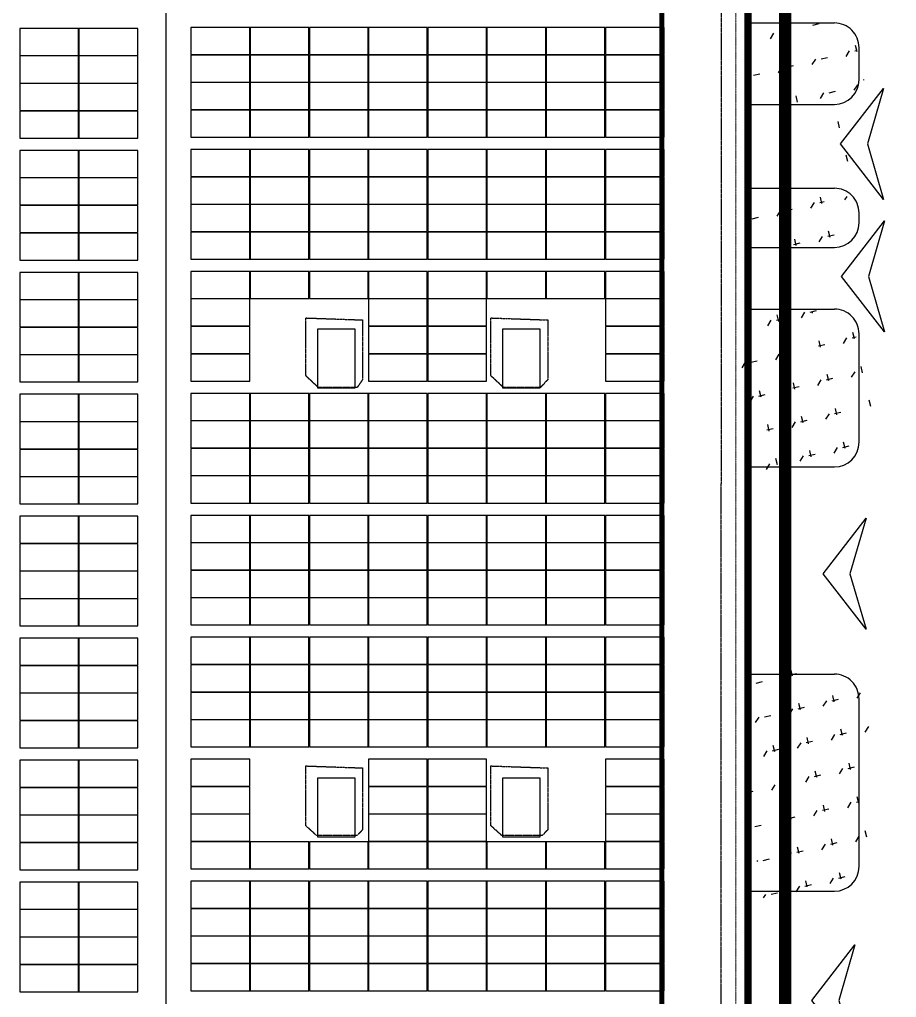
# Model space of a CAD drawing. Header units: metres. Extents: x -330863 to 383137, y -246038 to 314990.
# Drawn here: x 58953 to 94516, y 11946 to 51590 of the extents above; entities that cross this region are included whole.
import ezdxf

# ---------------------------------------------------------------- set-up
doc = ezdxf.new("R2010")
doc.units = ezdxf.units.M
for name, pattern in [('DASH', [0.35, 0.25, -0.1]), ('DASHED', [1.524, 1.27, -0.254]), ('DOTE', [2.4200000000000004, 2, -0.2, 0.02, -0.2]), ('HIDDEN', [0.375, 0.25, -0.125]), ('X2', [10, 8, -2])]:
    doc.linetypes.add(name, pattern=pattern)
for name, color, linetype in [('-GRASS', 114, 'Continuous'), ('-建筑轮廓线', 7, 'Continuous'), ('-总图道路', 7, 'Continuous'), ('MAP', 251, 'Continuous'), ('S_其它', 7, 'Continuous'), ('农转用2000坐标', 6, 'Continuous'), ('单元区域外轮廓', 7, 'ByLayer'), ('屋脊线', 7, 'ByLayer'), ('组件', 7, 'ByLayer'), ('阴影', 8, 'DASHED'), ('障碍物', 7, 'ByLayer')]:
    doc.layers.add(name, color=color, linetype=linetype)
for name, color, linetype, lineweight in [('DOTE', 7, 'DOTE', 0), ('SiteLine', 1, 'Continuous', 0), ('X消防车道', 6, 'HIDDEN', 18)]:
    doc.layers.add(name, color=color, linetype=linetype, lineweight=lineweight)
pattern_1 = [(58.51216201923266, (-1970228605.701966, -2547630934.377606), (-329.7050402672918, 1372.037246682207), [264.5806600000001, -1731.010149999999]), (13.51216201923265, (-1970228605.701966, -2547630934.377606), (-329.7052649889981, 1372.038181840949), [264.58066, -1146.516149999998]), (103.5121620192325, (-1970228605.701966, -2547630934.377606), (-1372.038181840949, -329.7052649889981), [264.5806599999999, -1146.516149999997])]
pattern_2 = [(328.5121620192327, (-1970228605.701966, -2547630934.377606), (1506.050284478311, 939.1527315207007), [0, -1587.499999999999])]

# ---------------------------------------------------------------- blocks, each defined once
blk = doc.blocks.new('*U5')
at = {"layer": '单元区域外轮廓', "color": 2}
for points in [[(-88499.99999806286, 145848.7498998642, 10100), (88500.00000193714, 145848.7498962879, 10100), (88499.99999828637, -93851.25008583067, 10100), (64899.99999828637, -93851.25008583067, 10100), (64900.60513652861, -129651.2534892559, 10100), (-82500.00165008008, -129651.2389415502, 10100), (-82500.00164881349, -112951.2501013279, 10100), (-88500.00000186266, -112951.2501013279, 10100), (-88499.99999806286, 145848.7498998642, 10100)], [(-88499.99999806286, 145848.7498998642, 10600), (88500.00000193714, 145848.7498962879, 10600), (88499.99999828637, -93851.25008583067, 10600), (64899.99999828637, -93851.25008583067, 10600), (64900.60513652861, -129651.2534892559, 10600), (-82500.00165008008, -129651.2389415502, 10600), (-82500.00164881349, -112951.2501013279, 10600), (-88500.00000186266, -112951.2501013279, 10600), (-88499.99999806286, 145848.7498998642, 10600)]]:
    blk.add_polyline3d(points, close=True, dxfattribs=at)
at = {"flags": 1}
for tag in ['ground_elevation', 'unit_id', 'unit_name', 'parapet_height', 'is_enable_parapet']:
    blk.add_attdef(tag, (0, 0), '', height=2.5, dxfattribs=at)
blk = doc.blocks.new('*U6')
at = {"layer": '屋脊线', "color": 30}
for p, q in [((64899.99999828637, -93851.25008583067, 8900), (64900.00000149011, 145848.7498962879, 8900)), ((88499.99999828637, -93851.25008583067, 10100), (88500.00000193714, 145848.7498962879, 10100))]:
    blk.add_line(p, q, dxfattribs=at)
at = {"flags": 1}
for tag in ['unit_id', 'unit_name']:
    blk.add_attdef(tag, (0, 0), '', height=2.5, dxfattribs=at)
blk = doc.blocks.new('*U292')
at = {"layer": '障碍物', "color": 1}
blk.add_polyline3d([(71049.99999806285, 39048.7500667572, 10), (72549.99973490834, 39048.7500667572, 10), (72549.99973490834, 36648.74995768069, 10), (71049.99999806285, 36648.74995768069, 10)], close=True, dxfattribs=at)
at = {"flags": 1}
for tag in ['shape', 'height']:
    blk.add_attdef(tag, (0, 0), '', height=2.5, dxfattribs=at)
blk = doc.blocks.new('*U293')
at = {"layer": '障碍物', "color": 1}
blk.add_polyline3d([(78550.01313790679, 39048.74679684639, 10), (80050.01287467776, 39048.74679684639, 10), (80050.01287467776, 36648.7466865778, 10), (78550.01313790679, 36648.7466865778, 10)], close=True, dxfattribs=at)
at = {"flags": 1}
for tag in ['shape', 'height']:
    blk.add_attdef(tag, (0, 0), '', height=2.5, dxfattribs=at)
blk = doc.blocks.new('*U296')
at = {"layer": '障碍物', "color": 1}
blk.add_polyline3d([(71050.00186748803, 20848.75006616116, 10), (72550.00160425901, 20848.75006616116, 10), (72550.00160425901, 18448.7499576807, 10), (71050.00186748803, 18448.7499576807, 10)], close=True, dxfattribs=at)
at = {"flags": 1}
for tag in ['shape', 'height']:
    blk.add_attdef(tag, (0, 0), '', height=2.5, dxfattribs=at)
blk = doc.blocks.new('*U297')
at = {"layer": '障碍物', "color": 1}
blk.add_polyline3d([(78550.01500703393, 20848.74679625035, 10), (80050.01474417746, 20848.74679625035, 10), (80050.01474417746, 18448.7466865778, 10), (78550.01500703393, 18448.7466865778, 10)], close=True, dxfattribs=at)
at = {"flags": 1}
for tag in ['shape', 'height']:
    blk.add_attdef(tag, (0, 0), '', height=2.5, dxfattribs=at)
blk = doc.blocks.new('*U21')
at = {"layer": '组件', "color": 0}
blk.add_polyline3d([(0, 0, 0), (6.7e-15, -109.6, 0), (238.092586022427, -109.6, 12.10291209392216), (238.092586022427, 1.46e-14, 12.10291209392216)], close=True, dxfattribs=at)
at = {"flags": 1}
for tag in ['voco', 'vmpo', 'mounting-hole-spacing1', 'mounting-hole-spacing2', 'module-material', 'theme', 'silicon-material', 'userid', 'company-name', 'note', 'name', 'panel-width', 'panel-height', 'panel-length', 'pmax', 'id', 'impo', 'isco']:
    blk.add_attdef(tag, (0, 0), '', height=2.5, dxfattribs=at)
blk = doc.blocks.new('*U19')
at = {"layer": '组件', "color": 0}
blk.add_polyline3d([(0, 0, 0), (6.7e-15, 109.6, 0), (-238.1009774266284, 109.6, 11.9366891759911), (-238.1009774266284, 1.46e-14, 11.9366891759911)], close=True, dxfattribs=at)
at = {"flags": 1}
for tag in ['voco', 'vmpo', 'mounting-hole-spacing1', 'mounting-hole-spacing2', 'module-material', 'theme', 'silicon-material', 'userid', 'company-name', 'note', 'name', 'panel-width', 'panel-height', 'panel-length', 'pmax', 'id', 'impo', 'isco']:
    blk.add_attdef(tag, (0, 0), '', height=2.5, dxfattribs=at)

msp = doc.modelspace()

# ---------------------------------------------------------------- hatches: boundary and pattern name
at = {"layer": '-GRASS'}
h = msp.add_hatch(dxfattribs=at)
h.set_pattern_fill('GRASS', color=256, scale=500, angle=-31.48783798076735)
h.set_pattern_definition(pattern_1)
h.paths.add_polyline_path([(93000.00148185295, 38671.25009762123, 0.4142183756255767), (91999.98504854972, 39671.25009762123), (88500.001482144, 39671.25009948388), (88500.00148196938, 33271.2500972487), (92000.00148196938, 33271.25009631738, 0.4142135624228976), (93000.0014820858, 34271.25009631738)], flags=17)
h.paths.add_polyline_path([(92000.00148196938, 42171.25009622424, 0.4142135624292706), (93000.0014820858, 43171.25009529292), (93000.00148214398, 43571.2500975281, 0.4142183756414096), (91999.98504854972, 44571.2500975281), (88500.0014823186, 44571.2500975281), (88500.00148208579, 42171.25009622424)])
h.paths.add_polyline_path([(88500.0014823186, 51271.25010749325), (88500.0014823186, 47971.25009603798), (92000.0179159129, 47971.25009603798, 0.4142087491068005), (93000.00148231864, 48971.25009603798), (93000.00148231864, 50271.26640936359, 0.4142136014646911), (91999.98504854972, 51271.25010842457)], flags=17)
h = msp.add_hatch(dxfattribs=at)
h.set_pattern_fill('GRASS', color=256, scale=500, angle=-31.48783798076735)
h.set_pattern_definition(pattern_1)
h.paths.add_polyline_path([(93000.00148115447, -10348.73121474712, 0.4142080884884793), (92000.00148132909, -9348.749903794376), (88500.00148127969, -9348.749903794376), (88500.00148115364, -17998.74990370124), (92000.044639814, -17998.74990276992, 0.4142009215534346), (93000.00148115447, -16998.74990369248)])
h.paths.add_polyline_path([(93000.0014814455, 6851.265355835727, 0.4142180312648759), (91999.97096392559, 7851.250095460564), (88500.00148153031, 7851.250095460564), (88500.00148140208, -948.7499038875103), (92000.00148121268, -948.7499038875103, 0.4142135623730952), (93000.00148121268, 51.2500961124897)])
h.paths.add_polyline_path([(93000.00148162013, 24051.27652717143, 0.4142213028890662), (91999.94862460512, 25051.25009611255), (88500.00148178088, 25051.2500984408), (88500.00148165273, 16251.25009629875), (92000.00148156192, 16251.25009629875, 0.4142135623781091), (93000.00148156192, 17251.25009631587)])
at = {"layer": 'X消防车道'}
h = msp.add_hatch(dxfattribs=at)
h.set_pattern_fill('DOTS', color=8, scale=1000, angle=-31.48783798076735)
h.set_pattern_definition(pattern_2)
h.paths.add_polyline_path([(-93210.31932864338, -143669.9816289544, 0.388696347810305), (-80260.50890044775, -155528.7499007024), (-29868.25021682074, -155528.749902565, 0.0729934230257984), (-27282.11924788542, -155149.1864708438), (-24812.54212517292, -154408.3133338205, -0.0729934230209538), (-22226.41115623759, -154028.7499007024), (83399.93261551949, -154028.749902565, -0.414215405250258), (92399.99996935017, -163028.7391755916), (92400.01187910326, -173021.7107695714), (96400.0120633305, -173176.2576506659), (96399.99996935017, -163028.7344095483, 0.4142203272388091), (83399.6842201473, -150028.7499058246), (-22813.48650954664, -150028.749903962, 0.0729934230411844), (-25399.61747935508, -150408.3133356832), (-27869.19458594406, -151149.1864689812, -0.0729934230362219), (-30455.32555586891, -151528.7499007024), (-80260.50890015671, -151528.7499007024, -0.3886976849728412), (-89225.76594498008, -143318.7917464599), (-114666.7633144511, 145381.2082974985, -0.4401982675162612), (-105701.5062695695, 155171.2501437217), (85999.68118983321, 155171.2501404621, -0.414210992521494), (94999.68118930935, 146171.3291063718, -0.1414481113697162), (96999.68118965859, 153099.4533711858, 0.2576703992202549), (85999.5199388382, 159171.2501390651), (-105701.6028190823, 159171.2501441874, 0.4401960510058327), (-118651.3220010651, 145030.0785886869)])
h = msp.add_hatch(dxfattribs=at)
h.set_pattern_fill('DOTS', color=8, scale=1000, angle=-31.48783798076735)
h.set_pattern_definition(pattern_2)
h.paths.add_polyline_path([(94999.96785966096, -94328.76540471968, 0.2576670919956277), (101071.7777245174, -105328.7581584861, -0.1414496603239183), (107999.9785736803, -103328.749910639, -0.4142135619288426), (98999.96785965814, -94328.76063855557), (98999.68118896143, 146171.384773942, 0.1414470194124305), (96999.68118983672, 153099.453370455, 0.1414526490778906), (94999.68119002762, 146171.0977739098)])
h.paths.add_polyline_path([(107999.6811893942, 159171.2501390651), (85999.52387274877, 159171.2501395101, -0.2576703185541217), (96999.68118983672, 153099.453370455, -0.2576670923394895)])

# ---------------------------------------------------------------- linework, layer by layer
at = {"layer": '-建筑轮廓线', "const_width": 300, "elevation": 10100}
msp.add_lwpolyline([(88500.00148354098, 145851.2500959262), (-88499.99851645902, 145851.2500991858), (-88499.99852024252, -112948.7499006279), (-82499.99852018431, -112948.7499006279), (-82499.99852035893, -129748.7499009073), (-82799.99852034729, -129748.7499009073), (-82799.9985204637, -145848.7499005347), (65100.00147932674, -145848.7499023974), (65100.00147955958, -129748.7499027699), (64800.00147962942, -129748.7499027699), (64800.00148032791, -93848.74988470227), (88500.00148004852, -93848.74988563359)], close=True, dxfattribs=at)
at = {"layer": '-总图道路'}
for p, q in [((88500.001482144, 51451.25010859221, 10100), (92000.00148226041, 51451.25010859221, 10100)), ((93000.00148231864, 49151.25009620562, 10100), (93000.0014820858, 50451.25010859221, 10100)), ((88500.0014823186, 48151.25009760261, 10100), (92000.00148226041, 48151.25009620562, 10100)), ((88500.001482144, 44751.25009723007, 10100), (92000.00148226041, 44751.25009723007, 10100)), ((93000.0014820858, 43351.25009546056, 10100), (93000.0014820858, 43751.25009629875, 10100)), ((88500.00148185296, 42351.25009592622, 10100), (92000.00148196938, 42351.25009546056, 10100)), ((88500.0014823186, 39851.2500987202, 10100), (92000.00148196938, 39851.2500987202, 10100)), ((93000.00148185295, 34451.25009601936, 10100), (93000.0014820858, 38851.2500987202, 10100)), ((88500.00148185296, 33451.25009881332, 10100), (92000.00148196938, 33451.25009601936, 10100)), ((88500.00148156192, 25051.2500984408, 10100), (92000.00148162013, 25051.25009611249, 10100)), ((93000.00148173654, 17251.25009629875, 10100), (93000.00148162013, 24051.25009611249, 10100)), ((88500.00148156192, 16251.25009629875, 10100), (92000.00148162013, 16251.25009629875, 10100))]:
    msp.add_line(p, q, dxfattribs=at)
for centre, start, end in [((92000.00148231864, 50451.25010859221, 10100), 359.9999894345511, 89.99999797562265), ((92000.00148226041, 49151.25009620562, 10100), 269.9999979756226, 359.9999894345511), ((92000.00148226041, 43751.25009629875, 10100), 359.9999894345511, 89.99999797562265), ((92000.00148226041, 43351.25009592622, 10100), 269.9999979756226, 359.9999894345511), ((92000.00148196938, 38851.2500987202, 10100), 359.9999894345511, 89.99999797562265), ((92000.00148226041, 34451.25009601936, 10100), 269.9999979756226, 359.9999894345511), ((92000.00148196938, 24051.25009750948, 10100), 359.9999894345511, 89.99999797562265), ((92000.00148156192, 17251.25009629875, 10100), 269.9999979756226, 359.9999894345511)]:
    msp.add_arc(centre, 1000, start, end, dxfattribs=at)
at = {"layer": 'DOTE', "ltscale": 0.0015}
msp.add_line((88000.0015301653, -93348.74987073243, 10100), (88000.00148616033, 145351.2500959262, 10100), dxfattribs=at)
at = {"layer": 'MAP', "linetype": 'Continuous', "elevation": 10100, "flags": 128}
msp.add_lwpolyline([(89999.5778341568, 198988.8426653854), (-123977.9142581951, 194083.5166710242), (-92775.77438176145, -159992.9235315136), (90000.00148703344, -167056.3588061556)], close=True, dxfattribs=at)
at = {"layer": 'S_其它'}
for points, elevation in [([(93995.04747977247, 44295.46868466091), (92253.17174955038, 46545.46895614144), (93995.0474799471, 48795.46879269433), (93341.84406146873, 46545.46871632588), (93995.04747977247, 44295.46868466091)], 10100.00004127701), ([(94033.29522182234, 38928.84649141011), (92291.41949165844, 41178.84676428761), (94033.29522193875, 43428.84659944352), (93380.0918037514, 41178.84652447205), (94033.29522182234, 38928.84649141011)], 10100.00004127701), ([(93282.50498932086, 26869.95229581622), (91540.62925927341, 29119.95256636542), (93282.50498955371, 31369.95240245265), (92629.30157107534, 29119.95232748119), (93282.50498932086, 26869.95229581622)], 10100.00004142964), ([(92831.99281567708, 9572.926127726854), (91090.11708545499, 11822.92639967304), (92831.9928158517, 14072.92623436329), (92178.78939737333, 11822.92615939182), (92831.99281567708, 9572.926127726854)], 10100.00004184758)]:
    msp.add_lwpolyline(points, dxfattribs=dict(at, elevation=elevation))
at = {"layer": 'SiteLine', "linetype": 'DOTE', "ltscale": 10, "elevation": 10100}
msp.add_lwpolyline([(111441.9339060574, -167884.2618463747), (95245.3717978229, -167258.4798357636), (90000.00148621853, -167055.8164346218), (89999.5778341568, 198988.8426653854), (111441.9339115289, 199481.1952572129)], dxfattribs=at)
at = {"layer": '农转用2000坐标', "color": 1, "linetype": 'DASH', "ltscale": 0.01, "const_width": 500, "elevation": 10100}
msp.add_lwpolyline([(89999.5778341568, 198988.8426653854), (-123977.9142581951, 194083.5166710242), (-92775.77438176145, -159992.9235315136), (90000.00148703344, -167056.3588061556)], close=True, dxfattribs=at)
at = {"layer": '农转用2000坐标', "color": 5, "linetype": 'X2', "ltscale": 0.001, "const_width": 200, "elevation": 10100}
msp.add_lwpolyline([(84999.5837552729, 193872.906665951), (-118528.8170893304, 189207.1208154596), (-88181.69460986741, -155166.7311208509), (84999.99547226122, -161859.3995187618)], close=True, dxfattribs=at)
at = {"layer": '单元区域外轮廓', "elevation": 10100}
msp.add_lwpolyline([(-88499.99999807682, 145848.749899473), (88500.00000192318, 145848.7498962134), (88499.99999825611, -93851.25008581208), (64899.99999822117, -93851.25008581208), (64900.60513641452, -129651.2534896098), (-82500.00165018484, -129651.2389414198), (-82500.0016488461, -112951.250101272), (-88500.00000186032, -112951.250101272), (-88499.99999807682, 145848.749899473)], dxfattribs=at)
at = {"layer": '屋脊线', "color": 30, "elevation": 8900}
msp.add_lwpolyline([(64899.99999822117, -93851.25008581208), (64900.00000142259, 145848.7498962134)], dxfattribs=at)
at = {"layer": '阴影', "linetype": 'DASHED'}
for points in [[(64982.77343749999, -93776.201171875, 8905.208740234377), (88477.06054687501, -93776.201171875, 10099.83337402343), (88477.06054687501, 145800.8203125, 10099.83337402343), (87436.17187499999, 145800.8203125, 10046.90673828125), (87361.826171875, -92726.84570312501, 10043.12622070312), (64908.4228515625, -90466.689453125, 8901.42822265625), (64982.77343749999, -93776.201171875, 8905.208740234377)], [(70558.9453125, 37151.6650390625, 9188.74267578125), (70558.9453125, 39492.55615234375, 9188.74267578125), (72863.7646484375, 39411.83349609375, 9305.936889648438), (72863.7646484375, 36990.23193359375, 9305.936889648438), (72640.7177734375, 36667.35595703125, 9294.595947265623), (71079.3896484375, 36667.35595703125, 9215.206298828123), (70558.9453125, 37151.6650390625, 9188.74267578125)], [(78068.19335937499, 37151.67236328125, 9570.56884765625), (78068.19335937499, 39492.55615234375, 9570.56884765625), (80373.0126953125, 39411.83349609375, 9687.76306152344), (80373.0126953125, 36990.23193359375, 9687.76306152344), (80075.6201171875, 36667.35595703125, 9672.641601562502), (78588.6376953125, 36667.35595703125, 9597.032470703123), (78068.19335937499, 37151.67236328125, 9570.56884765625)], [(70558.9453125, 18908.94653320312, 9188.74267578125), (70558.9453125, 21330.546875, 9188.74267578125), (72863.7646484375, 21249.82421875, 9305.936889648438), (72863.7646484375, 18747.50732421875, 9305.936889648438), (72640.7177734375, 18505.3466796875, 9294.595947265623), (71005.0390625, 18505.3466796875, 9211.42578125), (70558.9453125, 18908.94653320312, 9188.74267578125)], [(78068.19335937499, 18908.95385742187, 9570.56884765625), (78068.19335937499, 21330.55419921875, 9570.56884765625), (80373.0126953125, 21249.83154296875, 9687.76306152344), (80373.0126953125, 18747.50732421875, 9687.76306152344), (80149.96582031249, 18505.35278320312, 9676.422119140625), (78514.287109375, 18505.35278320312, 9593.251953125002), (78068.19335937499, 18908.95385742187, 9570.56884765625)]]:
    msp.add_polyline3d(points, close=True, dxfattribs=at)
at = {"layer": '障碍物', "color": 4, "elevation": 10300}
for points in [[(71049.99999801163, 39048.75006636605), (72549.99973485479, 39048.75006636605), (72549.99973485479, 36648.74995749444), (71049.99999801163, 36648.74995749444)], [(78550.01313786721, 39048.74679602683), (80050.01287465217, 39048.74679602683), (80050.01287465217, 36648.7466862239), (78550.01313786721, 36648.7466862239)], [(71050.00186746707, 20848.75006617978), (72550.00160425203, 20848.75006617978), (72550.00160425203, 18448.74995730817), (71050.00186746707, 18448.74995730817)], [(78550.01500703162, 20848.74679630623), (80050.01474410761, 20848.74679630623), (80050.01474410761, 18448.74668603763), (78550.01500703162, 18448.74668603763)]]:
    msp.add_lwpolyline(points, close=True, dxfattribs=at)

# ---------------------------------------------------------------- block references
at = {"layer": '单元区域外轮廓'}
msp.add_blockref('*U5', (0, 0), dxfattribs=at)
at = {"layer": '屋脊线'}
msp.add_blockref('*U6', (0, 0), dxfattribs=at)
at = {"layer": '组件', "color": 5, "xscale": 10, "yscale": 10, "zscale": 10}
for name, p in [('*U19', (61343.90871644002, 50132.69999999876, 9178.809670661773)), ('*U19', (63744.89332648002, 50132.69999999876, 9058.256696385126)), ('*U21', (65905.93686712, 51266.69999999998, 9051.184234782842)), ('*U21', (68306.83691836, 51266.69999999998, 9173.263898402904)), ('*U21', (70707.7369696, 51266.69999999998, 9295.343562022965)), ('*U21', (73108.63702084, 51266.69999999998, 9417.423225643024)), ('*U21', (75509.53707208, 51266.69999999998, 9539.502889263087)), ('*U21', (77910.43712331999, 51266.69999999998, 9661.582552883146)), ('*U21', (80311.33717455999, 51266.69999999998, 9783.66221650321)), ('*U21', (82712.2372258, 51266.69999999998, 9905.741880123267)), ('*U19', (61343.90871644002, 49016.69999999874, 9178.809670661773)), ('*U19', (63744.89332648002, 49016.69999999874, 9058.256696385126)), ('*U21', (65905.93686712, 50150.69999999998, 9051.184234782842)), ('*U21', (68306.83691836, 50150.69999999998, 9173.263898402904)), ('*U21', (70707.7369696, 50150.69999999998, 9295.343562022965)), ('*U21', (73108.63702084, 50150.69999999998, 9417.423225643024)), ('*U21', (75509.53707208, 50150.69999999998, 9539.502889263087)), ('*U21', (77910.43712331999, 50150.69999999998, 9661.582552883146)), ('*U21', (80311.33717455999, 50150.69999999998, 9783.66221650321)), ('*U21', (82712.2372258, 50150.69999999998, 9905.741880123267)), ('*U19', (61343.90871644002, 47900.69999999876, 9178.809670661773)), ('*U19', (63744.89332648002, 47900.69999999876, 9058.256696385126)), ('*U21', (65905.93686712, 49034.69999999998, 9051.184234782842)), ('*U21', (68306.83691836, 49034.69999999998, 9173.263898402904)), ('*U21', (70707.7369696, 49034.69999999998, 9295.343562022965)), ('*U21', (73108.63702084, 49034.69999999998, 9417.423225643024)), ('*U21', (75509.53707208, 49034.69999999998, 9539.502889263087)), ('*U21', (77910.43712331999, 49034.69999999998, 9661.582552883146)), ('*U21', (80311.33717455999, 49034.69999999998, 9783.66221650321)), ('*U21', (82712.2372258, 49034.69999999998, 9905.741880123267)), ('*U19', (61343.90871644002, 46784.69999999878, 9178.809670661773)), ('*U19', (63744.89332648002, 46784.69999999878, 9058.256696385126)), ('*U21', (65905.93686712, 47918.69999999999, 9051.184234782842)), ('*U21', (68306.83691836, 47918.69999999999, 9173.263898402904)), ('*U21', (70707.7369696, 47918.69999999999, 9295.343562022965)), ('*U21', (73108.63702084, 47918.69999999999, 9417.423225643024)), ('*U21', (75509.53707208, 47918.69999999999, 9539.502889263087)), ('*U21', (77910.43712331999, 47918.69999999999, 9661.582552883146)), ('*U21', (80311.33717455999, 47918.69999999999, 9783.66221650321)), ('*U21', (82712.2372258, 47918.69999999999, 9905.741880123267)), ('*U19', (61343.90871644002, 45188.69999999894, 9178.813456187354)), ('*U19', (63744.89332648002, 45188.69999999894, 9058.260481910704)), ('*U21', (65905.93686712, 46322.69999999998, 9051.184234786204)), ('*U21', (68306.83691836, 46322.69999999998, 9173.263898406267)), ('*U21', (70707.7369696, 46322.69999999998, 9295.343562026326)), ('*U21', (73108.63702084, 46322.69999999998, 9417.423225646387)), ('*U21', (75509.53707208, 46322.69999999998, 9539.502889266445)), ('*U21', (77910.43712331999, 46322.69999999998, 9661.58255288651)), ('*U21', (80311.33717455999, 46322.69999999998, 9783.662216506567)), ('*U21', (82712.2372258, 46322.69999999998, 9905.74188012663)), ('*U21', (65905.93686712, 45206.69999999998, 9051.184234786204)), ('*U21', (68306.83691836, 45206.69999999998, 9173.263898406267)), ('*U21', (70707.7369696, 45206.69999999998, 9295.343562026326)), ('*U21', (73108.63702084, 45206.69999999998, 9417.423225646387)), ('*U21', (75509.53707208, 45206.69999999998, 9539.502889266445)), ('*U21', (77910.43712331999, 45206.69999999998, 9661.58255288651)), ('*U21', (80311.33717455999, 45206.69999999998, 9783.662216506567)), ('*U21', (82712.2372258, 45206.69999999998, 9905.74188012663)), ('*U19', (61343.90871644002, 44072.69999999891, 9178.813456187354)), ('*U19', (63744.89332648002, 44072.69999999891, 9058.260481910704)), ('*U19', (61343.90871644002, 42956.69999999889, 9178.813456187354)), ('*U19', (63744.89332648002, 42956.69999999889, 9058.260481910704)), ('*U21', (65905.93686712, 44090.69999999998, 9051.184234786204)), ('*U21', (68306.83691836, 44090.69999999998, 9173.263898406267)), ('*U21', (70707.7369696, 44090.69999999998, 9295.343562026326)), ('*U21', (73108.63702084, 44090.69999999998, 9417.423225646387)), ('*U21', (75509.53707208, 44090.69999999998, 9539.502889266445)), ('*U21', (77910.43712331999, 44090.69999999998, 9661.58255288651)), ('*U21', (80311.33717455999, 44090.69999999998, 9783.662216506567)), ('*U21', (82712.2372258, 44090.69999999998, 9905.74188012663)), ('*U19', (61343.90871644002, 41840.6999999989, 9178.813456187354)), ('*U19', (63744.89332648002, 41840.6999999989, 9058.260481910704)), ('*U21', (65905.93686712, 42974.69999999998, 9051.184234786204)), ('*U21', (68306.83691836, 42974.69999999998, 9173.263898406267)), ('*U21', (70707.7369696, 42974.69999999998, 9295.343562026326)), ('*U21', (73108.63702084, 42974.69999999998, 9417.423225646387)), ('*U21', (75509.53707208, 42974.69999999998, 9539.502889266445)), ('*U21', (77910.43712331999, 42974.69999999998, 9661.58255288651)), ('*U21', (80311.33717455999, 42974.69999999998, 9783.662216506567)), ('*U21', (82712.2372258, 42974.69999999998, 9905.74188012663)), ('*U19', (61343.90871644002, 40244.69999999906, 9178.817241712935)), ('*U19', (63744.89332648002, 40244.69999999906, 9058.264267436287)), ('*U21', (65905.93686712, 41378.69999999996, 9051.184234789564)), ('*U21', (68306.83691836, 41378.69999999996, 9173.263898409627)), ('*U21', (70707.7369696, 41378.69999999996, 9295.343562029684)), ('*U21', (73108.63702084, 41378.69999999996, 9417.423225649747)), ('*U21', (75509.53707208, 41378.69999999996, 9539.502889269806)), ('*U21', (77910.43712331999, 41378.69999999996, 9661.582552889868)), ('*U21', (80311.33717455999, 41378.69999999996, 9783.662216509927)), ('*U21', (82712.2372258, 41378.69999999996, 9905.741880129988)), ('*U19', (61343.90871644002, 39128.69999999908, 9178.817241712935)), ('*U19', (63744.89332648002, 39128.69999999908, 9058.264267436287)), ('*U21', (65905.93686712, 40262.69999999996, 9051.184234789564)), ('*U21', (73108.63702084, 40262.69999999996, 9417.423225649747)), ('*U21', (75509.53707208, 40262.69999999996, 9539.502889269806)), ('*U21', (82712.2372258, 40262.69999999996, 9905.741880129988)), ('*U19', (61343.90871644002, 38012.69999999906, 9178.817241712935)), ('*U19', (63744.89332648002, 38012.69999999906, 9058.264267436287)), ('*U21', (65905.93686712, 39146.69999999997, 9051.184234789564)), ('*U21', (73108.63702084, 39146.69999999997, 9417.423225649747)), ('*U21', (75509.53707208, 39146.69999999997, 9539.502889269806)), ('*U21', (82712.2372258, 39146.69999999997, 9905.741880129988)), ('*U19', (61343.90871644002, 36896.69999999908, 9178.817241712935)), ('*U19', (63744.89332648002, 36896.69999999908, 9058.264267436287)), ('*U21', (65905.93686712, 38030.69999999999, 9051.184234789564)), ('*U21', (73108.63702084, 38030.69999999999, 9417.423225649747)), ('*U21', (75509.53707208, 38030.69999999999, 9539.502889269806)), ('*U21', (82712.2372258, 38030.69999999999, 9905.741880129988)), ('*U19', (61343.90871644002, 35300.69999999921, 9178.821027238519)), ('*U19', (63744.89332648002, 35300.69999999921, 9058.268052961866)), ('*U21', (65905.93686712, 36434.69999999997, 9051.184234792925)), ('*U21', (68306.83691836, 36434.69999999997, 9173.263898412986)), ('*U21', (70707.7369696, 36434.69999999997, 9295.343562033044)), ('*U21', (73108.63702084, 36434.69999999997, 9417.423225653109)), ('*U21', (75509.53707208, 36434.69999999997, 9539.50288927317)), ('*U21', (77910.43712331999, 36434.69999999997, 9661.58255289323)), ('*U21', (80311.33717455999, 36434.69999999997, 9783.662216513287)), ('*U21', (82712.2372258, 36434.69999999997, 9905.741880133348)), ('*U21', (65905.93686712, 35318.69999999997, 9051.184234792925)), ('*U21', (68306.83691836, 35318.69999999997, 9173.263898412986)), ('*U21', (70707.7369696, 35318.69999999997, 9295.343562033044)), ('*U21', (73108.63702084, 35318.69999999997, 9417.423225653109)), ('*U21', (75509.53707208, 35318.69999999997, 9539.50288927317)), ('*U21', (77910.43712331999, 35318.69999999997, 9661.58255289323)), ('*U21', (80311.33717455999, 35318.69999999997, 9783.662216513287)), ('*U21', (82712.2372258, 35318.69999999997, 9905.741880133348)), ('*U19', (61343.90871644002, 34184.6999999992, 9178.821027238519)), ('*U19', (63744.89332648002, 34184.6999999992, 9058.268052961866)), ('*U19', (61343.90871644002, 33068.69999999919, 9178.821027238519)), ('*U19', (63744.89332648002, 33068.69999999919, 9058.268052961866)), ('*U21', (65905.93686712, 34202.69999999997, 9051.184234792925)), ('*U21', (68306.83691836, 34202.69999999997, 9173.263898412986)), ('*U21', (70707.7369696, 34202.69999999997, 9295.343562033044)), ('*U21', (73108.63702084, 34202.69999999997, 9417.423225653109)), ('*U21', (75509.53707208, 34202.69999999997, 9539.50288927317)), ('*U21', (77910.43712331999, 34202.69999999997, 9661.58255289323)), ('*U21', (80311.33717455999, 34202.69999999997, 9783.662216513287)), ('*U21', (82712.2372258, 34202.69999999997, 9905.741880133348)), ('*U19', (61343.90871644002, 31952.69999999921, 9178.821027238519)), ('*U19', (63744.89332648002, 31952.69999999921, 9058.268052961866)), ('*U21', (65905.93686712, 33086.69999999999, 9051.184234792925)), ('*U21', (68306.83691836, 33086.69999999999, 9173.263898412986)), ('*U21', (70707.7369696, 33086.69999999999, 9295.343562033044)), ('*U21', (73108.63702084, 33086.69999999999, 9417.423225653109)), ('*U21', (75509.53707208, 33086.69999999999, 9539.50288927317)), ('*U21', (77910.43712331999, 33086.69999999999, 9661.58255289323)), ('*U21', (80311.33717455999, 33086.69999999999, 9783.662216513287)), ('*U21', (82712.2372258, 33086.69999999999, 9905.741880133348)), ('*U19', (61343.90871644002, 30356.69999999935, 9178.824812764096)), ('*U19', (63744.89332648002, 30356.69999999935, 9058.271838487448)), ('*U21', (65905.93686712, 31490.69999999998, 9051.184234796287)), ('*U21', (68306.83691836, 31490.69999999998, 9173.263898416344)), ('*U21', (70707.7369696, 31490.69999999998, 9295.343562036403)), ('*U21', (73108.63702084, 31490.69999999998, 9417.423225656466)), ('*U21', (75509.53707208, 31490.69999999998, 9539.502889276528)), ('*U21', (77910.43712331999, 31490.69999999998, 9661.582552896589)), ('*U21', (80311.33717455999, 31490.69999999998, 9783.662216516648)), ('*U21', (82712.2372258, 31490.69999999998, 9905.74188013671)), ('*U19', (61343.90871644002, 29240.69999999934, 9178.824812764096)), ('*U19', (63744.89332648002, 29240.69999999934, 9058.271838487448)), ('*U21', (65905.93686712, 30374.69999999997, 9051.184234796287)), ('*U21', (68306.83691836, 30374.69999999997, 9173.263898416344)), ('*U21', (70707.7369696, 30374.69999999997, 9295.343562036403)), ('*U21', (73108.63702084, 30374.69999999997, 9417.423225656466)), ('*U21', (75509.53707208, 30374.69999999997, 9539.502889276528)), ('*U21', (77910.43712331999, 30374.69999999997, 9661.582552896589)), ('*U21', (80311.33717455999, 30374.69999999997, 9783.662216516648)), ('*U21', (82712.2372258, 30374.69999999997, 9905.74188013671)), ('*U19', (61343.90871644002, 28124.69999999934, 9178.824812764096)), ('*U19', (63744.89332648002, 28124.69999999934, 9058.271838487448)), ('*U21', (65905.93686712, 29258.69999999997, 9051.184234796287)), ('*U21', (68306.83691836, 29258.69999999997, 9173.263898416344)), ('*U21', (70707.7369696, 29258.69999999997, 9295.343562036403)), ('*U21', (73108.63702084, 29258.69999999997, 9417.423225656466)), ('*U21', (75509.53707208, 29258.69999999997, 9539.502889276528)), ('*U21', (77910.43712331999, 29258.69999999997, 9661.582552896589)), ('*U21', (80311.33717455999, 29258.69999999997, 9783.662216516648)), ('*U21', (82712.2372258, 29258.69999999997, 9905.74188013671)), ('*U19', (61343.90871644002, 27008.69999999936, 9178.824812764096)), ('*U19', (63744.89332648002, 27008.69999999936, 9058.271838487448)), ('*U21', (65905.93686712, 28142.69999999999, 9051.184234796287)), ('*U21', (68306.83691836, 28142.69999999999, 9173.263898416344)), ('*U21', (70707.7369696, 28142.69999999999, 9295.343562036403)), ('*U21', (73108.63702084, 28142.69999999999, 9417.423225656466)), ('*U21', (75509.53707208, 28142.69999999999, 9539.502889276528)), ('*U21', (77910.43712331999, 28142.69999999999, 9661.582552896589)), ('*U21', (80311.33717455999, 28142.69999999999, 9783.662216516648)), ('*U21', (82712.2372258, 28142.69999999999, 9905.74188013671)), ('*U19', (61343.90871644002, 25412.69999999949, 9178.828598289678)), ('*U19', (63744.89332648002, 25412.69999999949, 9058.275624013027)), ('*U21', (65905.93686712, 26546.69999999998, 9051.184234799644)), ('*U21', (68306.83691836, 26546.69999999998, 9173.263898419704)), ('*U21', (70707.7369696, 26546.69999999998, 9295.343562039767)), ('*U21', (73108.63702084, 26546.69999999998, 9417.423225659826)), ('*U21', (75509.53707208, 26546.69999999998, 9539.502889279885)), ('*U21', (77910.43712331999, 26546.69999999998, 9661.58255289995)), ('*U21', (80311.33717455999, 26546.69999999998, 9783.662216520008)), ('*U21', (82712.2372258, 26546.69999999998, 9905.74188014007)), ('*U19', (61343.90871644002, 24296.69999999949, 9178.828598289678)), ('*U19', (63744.89332648002, 24296.69999999949, 9058.275624013027)), ('*U21', (65905.93686712, 25430.69999999998, 9051.184234799644)), ('*U21', (68306.83691836, 25430.69999999998, 9173.263898419704)), ('*U21', (70707.7369696, 25430.69999999998, 9295.343562039767)), ('*U21', (73108.63702084, 25430.69999999998, 9417.423225659826)), ('*U21', (75509.53707208, 25430.69999999998, 9539.502889279885)), ('*U21', (77910.43712331999, 25430.69999999998, 9661.58255289995)), ('*U21', (80311.33717455999, 25430.69999999998, 9783.662216520008)), ('*U21', (82712.2372258, 25430.69999999998, 9905.74188014007)), ('*U19', (61343.90871644002, 23180.69999999949, 9178.828598289678)), ('*U19', (63744.89332648002, 23180.69999999949, 9058.275624013027)), ('*U21', (65905.93686712, 24314.69999999997, 9051.184234799644)), ('*U21', (68306.83691836, 24314.69999999997, 9173.263898419704)), ('*U21', (70707.7369696, 24314.69999999997, 9295.343562039767)), ('*U21', (73108.63702084, 24314.69999999997, 9417.423225659826)), ('*U21', (75509.53707208, 24314.69999999997, 9539.502889279885)), ('*U21', (77910.43712331999, 24314.69999999997, 9661.58255289995)), ('*U21', (80311.33717455999, 24314.69999999997, 9783.662216520008)), ('*U21', (82712.2372258, 24314.69999999997, 9905.74188014007)), ('*U19', (61343.90871644002, 22064.69999999951, 9178.828598289678)), ('*U19', (63744.89332648002, 22064.69999999951, 9058.275624013027)), ('*U21', (65905.93686712, 23198.69999999999, 9051.184234799644)), ('*U21', (68306.83691836, 23198.69999999999, 9173.263898419704)), ('*U21', (70707.7369696, 23198.69999999999, 9295.343562039767)), ('*U21', (73108.63702084, 23198.69999999999, 9417.423225659826)), ('*U21', (75509.53707208, 23198.69999999999, 9539.502889279885)), ('*U21', (77910.43712331999, 23198.69999999999, 9661.58255289995)), ('*U21', (80311.33717455999, 23198.69999999999, 9783.662216520008)), ('*U21', (82712.2372258, 23198.69999999999, 9905.74188014007)), ('*U19', (61343.90871644002, 20468.69999999962, 9178.83238381526)), ('*U19', (63744.89332648002, 20468.69999999962, 9058.279409538609)), ('*U21', (65905.93686712, 21602.69999999999, 9051.184234803004)), ('*U21', (73108.63702084, 21602.69999999999, 9417.423225663182)), ('*U21', (75509.53707208, 21602.69999999999, 9539.502889283245)), ('*U21', (82712.2372258, 21602.69999999999, 9905.74188014343)), ('*U19', (61343.90871644002, 19352.69999999962, 9178.83238381526)), ('*U19', (63744.89332648002, 19352.69999999962, 9058.279409538609)), ('*U21', (65905.93686712, 20486.69999999998, 9051.184234803004)), ('*U21', (73108.63702084, 20486.69999999998, 9417.423225663182)), ('*U21', (75509.53707208, 20486.69999999998, 9539.502889283245)), ('*U21', (82712.2372258, 20486.69999999998, 9905.74188014343)), ('*U19', (61343.90871644002, 18236.69999999961, 9178.83238381526)), ('*U19', (63744.89332648002, 18236.69999999961, 9058.279409538609)), ('*U21', (65905.93686712, 19370.69999999998, 9051.184234803004)), ('*U21', (73108.63702084, 19370.69999999998, 9417.423225663182)), ('*U21', (75509.53707208, 19370.69999999998, 9539.502889283245)), ('*U21', (82712.2372258, 19370.69999999998, 9905.74188014343)), ('*U21', (65905.93686712, 18254.69999999999, 9051.184234803004)), ('*U21', (68306.83691836, 18254.69999999999, 9173.263898423063)), ('*U21', (70707.7369696, 18254.69999999999, 9295.343562043125)), ('*U21', (73108.63702084, 18254.69999999999, 9417.423225663182)), ('*U21', (75509.53707208, 18254.69999999999, 9539.502889283245)), ('*U21', (77910.43712331999, 18254.69999999999, 9661.582552903308)), ('*U21', (80311.33717455999, 18254.69999999999, 9783.662216523368)), ('*U21', (82712.2372258, 18254.69999999999, 9905.74188014343)), ('*U19', (61343.90871644002, 17120.69999999963, 9178.83238381526)), ('*U19', (63744.89332648002, 17120.69999999963, 9058.279409538609)), ('*U21', (65905.93686712, 16658.69999999997, 9051.184234806366)), ('*U21', (68306.83691836, 16658.69999999997, 9173.263898426423)), ('*U21', (70707.7369696, 16658.69999999997, 9295.343562046486)), ('*U21', (73108.63702084, 16658.69999999997, 9417.423225666547)), ('*U21', (75509.53707208, 16658.69999999997, 9539.502889286607)), ('*U21', (77910.43712331999, 16658.69999999997, 9661.58255290667)), ('*U21', (80311.33717455999, 16658.69999999997, 9783.662216526727)), ('*U21', (82712.2372258, 16658.69999999997, 9905.74188014679)), ('*U19', (61343.90871644002, 15524.69999999977, 9178.83616934084)), ('*U19', (63744.89332648002, 15524.69999999977, 9058.28319506419)), ('*U19', (61343.90871644002, 14408.69999999977, 9178.83616934084)), ('*U19', (63744.89332648002, 14408.69999999977, 9058.28319506419)), ('*U21', (65905.93686712, 15542.69999999996, 9051.184234806366)), ('*U21', (68306.83691836, 15542.69999999996, 9173.263898426423)), ('*U21', (70707.7369696, 15542.69999999996, 9295.343562046486)), ('*U21', (73108.63702084, 15542.69999999996, 9417.423225666547)), ('*U21', (75509.53707208, 15542.69999999996, 9539.502889286607)), ('*U21', (77910.43712331999, 15542.69999999996, 9661.58255290667)), ('*U21', (80311.33717455999, 15542.69999999996, 9783.662216526727)), ('*U21', (82712.2372258, 15542.69999999996, 9905.74188014679)), ('*U19', (61343.90871644002, 13292.69999999977, 9178.83616934084)), ('*U19', (63744.89332648002, 13292.69999999977, 9058.28319506419)), ('*U21', (65905.93686712, 14426.69999999997, 9051.184234806366)), ('*U21', (68306.83691836, 14426.69999999997, 9173.263898426423)), ('*U21', (70707.7369696, 14426.69999999997, 9295.343562046486)), ('*U21', (73108.63702084, 14426.69999999997, 9417.423225666547)), ('*U21', (75509.53707208, 14426.69999999997, 9539.502889286607)), ('*U21', (77910.43712331999, 14426.69999999997, 9661.58255290667)), ('*U21', (80311.33717455999, 14426.69999999997, 9783.662216526727)), ('*U21', (82712.2372258, 14426.69999999997, 9905.74188014679)), ('*U19', (61343.90871644002, 12176.69999999978, 9178.83616934084)), ('*U19', (63744.89332648002, 12176.69999999978, 9058.28319506419)), ('*U21', (65905.93686712, 13310.69999999998, 9051.184234806366)), ('*U21', (68306.83691836, 13310.69999999998, 9173.263898426423)), ('*U21', (70707.7369696, 13310.69999999998, 9295.343562046486)), ('*U21', (73108.63702084, 13310.69999999998, 9417.423225666547)), ('*U21', (75509.53707208, 13310.69999999998, 9539.502889286607)), ('*U21', (77910.43712331999, 13310.69999999998, 9661.58255290667)), ('*U21', (80311.33717455999, 13310.69999999998, 9783.662216526727)), ('*U21', (82712.2372258, 13310.69999999998, 9905.74188014679))]:
    msp.add_blockref(name, p, dxfattribs=at)
at = {"layer": '障碍物'}
for name in ['*U292', '*U293', '*U296', '*U297']:
    msp.add_blockref(name, (0, 0), dxfattribs=at)

doc.saveas('drawing.dxf')
